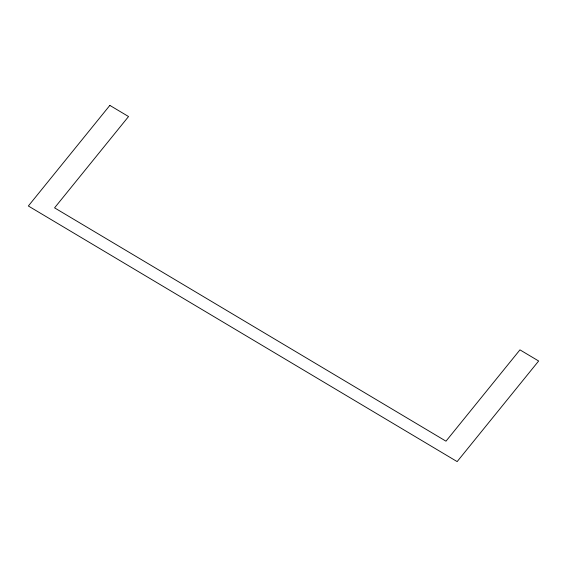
<?xml version="1.0" encoding="UTF-8"?>
<svg xmlns="http://www.w3.org/2000/svg" width="567" height="567" viewBox="0 0 567 567"><rect width="100%" height="100%" fill="white"/><g stroke="black" fill="none" stroke-linecap="round" stroke-linejoin="round"><path stroke-width="0.85" d="M109.849 105.398L28.35 205.998L457.151 461.602L538.65 361.002L519.953 349.86L445.981 441.176L54.567 207.855L128.546 116.54L109.849 105.398"/></g></svg>
